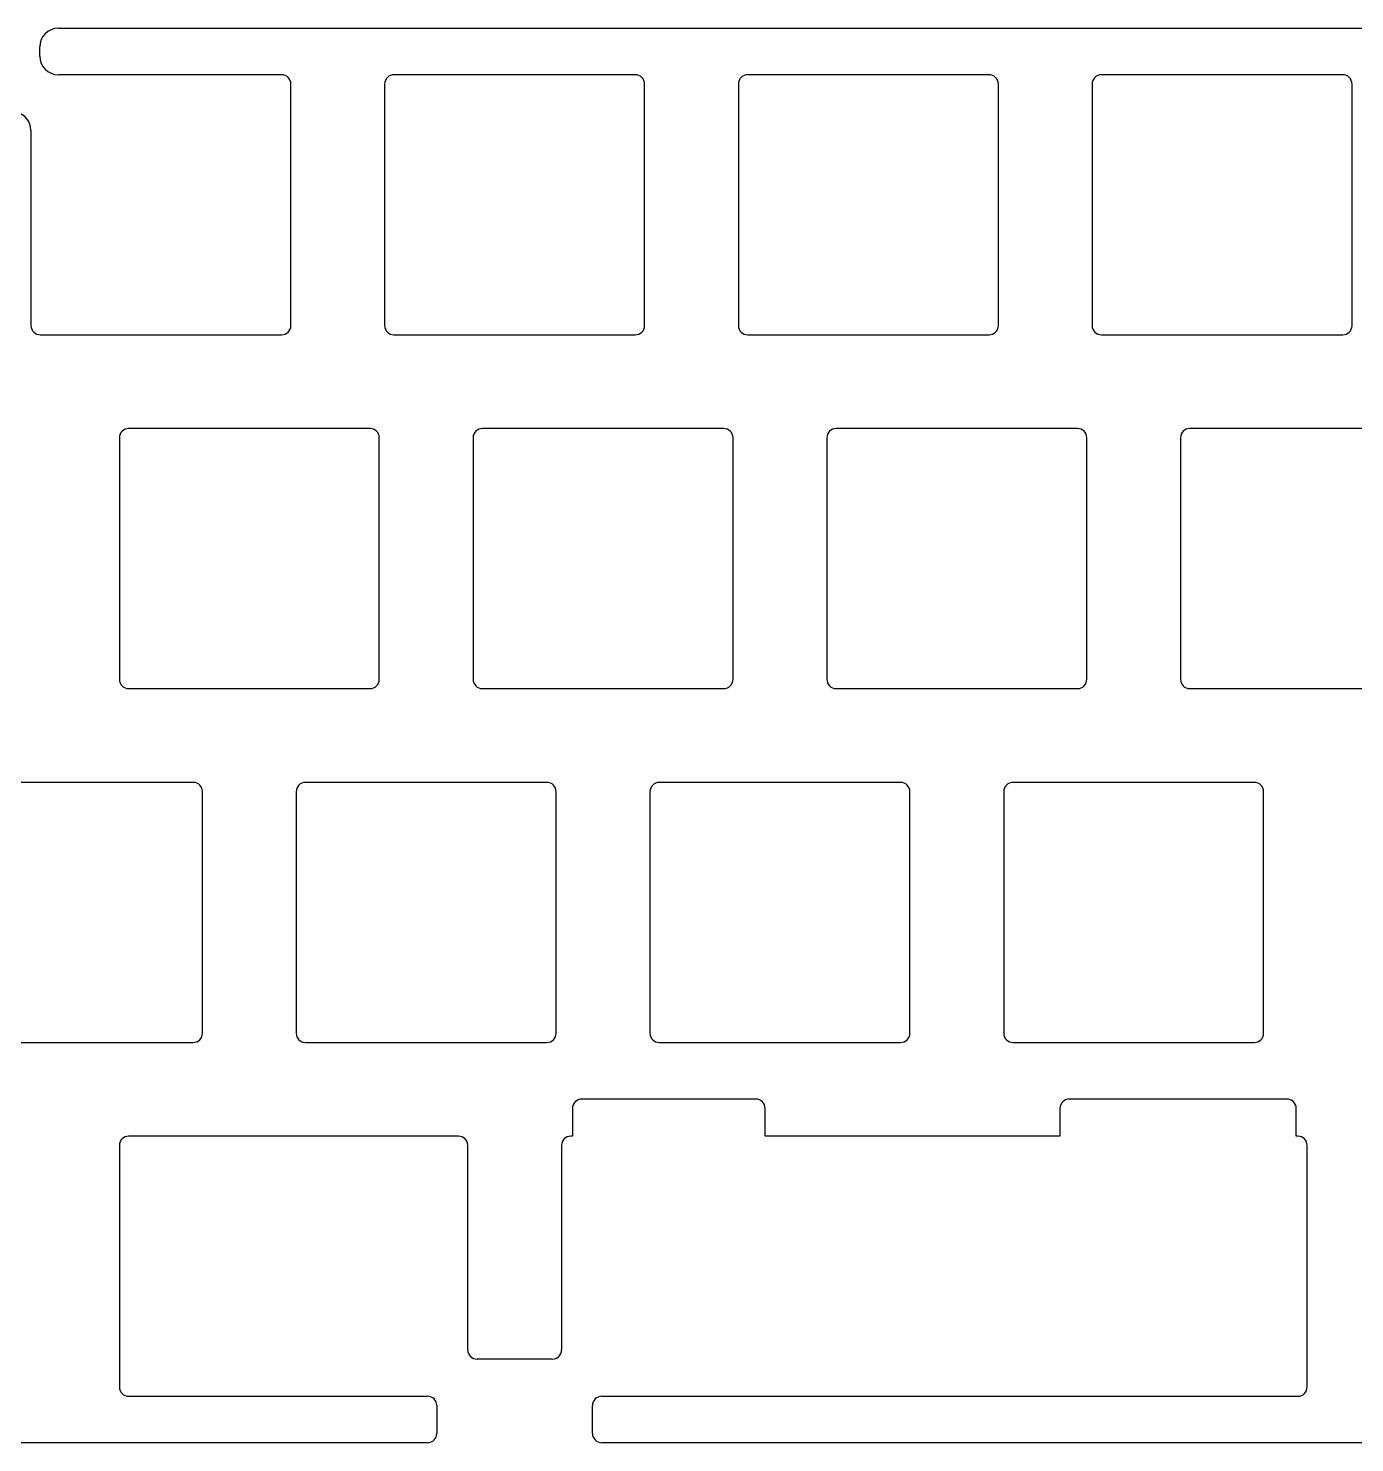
# Model space of a CAD drawing. Header units: millimetres. Extents: x -141 to 187, y -40 to 36.
# Drawn here: x -33.7 to 37.8, y -40 to 36.1 of the extents above; entities that cross this region are included whole.
import ezdxf

# ---------------------------------------------------------------- set-up
doc = ezdxf.new("R2010")
doc.units = ezdxf.units.MM
for name, color, linetype in [('Shape1004', 7, 'CONTINUOUS'), ('Shape1005', 7, 'CONTINUOUS'), ('Shape1006', 7, 'CONTINUOUS'), ('Shape1007', 7, 'CONTINUOUS'), ('Shape1008', 7, 'CONTINUOUS'), ('Shape1009', 7, 'CONTINUOUS'), ('Shape1010', 7, 'CONTINUOUS'), ('Shape1011', 7, 'CONTINUOUS'), ('Shape1012', 7, 'CONTINUOUS'), ('Shape1013', 7, 'CONTINUOUS'), ('Shape1014', 7, 'CONTINUOUS'), ('Shape1015', 7, 'CONTINUOUS'), ('Shape1016', 7, 'CONTINUOUS'), ('Shape1017', 7, 'CONTINUOUS'), ('Shape1018', 7, 'CONTINUOUS'), ('Shape1019', 7, 'CONTINUOUS'), ('Shape1020', 7, 'CONTINUOUS'), ('Shape1021', 7, 'CONTINUOUS'), ('Shape1022', 7, 'CONTINUOUS'), ('Shape1023', 7, 'CONTINUOUS'), ('Shape1024', 7, 'CONTINUOUS'), ('Shape1025', 7, 'CONTINUOUS'), ('Shape1026', 7, 'CONTINUOUS'), ('Shape1027', 7, 'CONTINUOUS'), ('Shape1028', 7, 'CONTINUOUS'), ('Shape1029', 7, 'CONTINUOUS'), ('Shape1030', 7, 'CONTINUOUS'), ('Shape1031', 7, 'CONTINUOUS'), ('Shape1032', 7, 'CONTINUOUS'), ('Shape1033', 7, 'CONTINUOUS'), ('Shape1034', 7, 'CONTINUOUS'), ('Shape1035', 7, 'CONTINUOUS'), ('Shape1036', 7, 'CONTINUOUS'), ('Shape1037', 7, 'CONTINUOUS'), ('Shape1038', 7, 'CONTINUOUS'), ('Shape1039', 7, 'CONTINUOUS'), ('Shape1040', 7, 'CONTINUOUS'), ('Shape1087', 7, 'CONTINUOUS'), ('Shape1088', 7, 'CONTINUOUS'), ('Shape1089', 7, 'CONTINUOUS'), ('Shape1090', 7, 'CONTINUOUS'), ('Shape1091', 7, 'CONTINUOUS'), ('Shape1092', 7, 'CONTINUOUS'), ('Shape1093', 7, 'CONTINUOUS'), ('Shape1094', 7, 'CONTINUOUS'), ('Shape1095', 7, 'CONTINUOUS'), ('Shape1096', 7, 'CONTINUOUS'), ('Shape1097', 7, 'CONTINUOUS'), ('Shape1098', 7, 'CONTINUOUS'), ('Shape664', 7, 'CONTINUOUS'), ('Shape665', 7, 'CONTINUOUS'), ('Shape666', 7, 'CONTINUOUS'), ('Shape667', 7, 'CONTINUOUS'), ('Shape668', 7, 'CONTINUOUS'), ('Shape669', 7, 'CONTINUOUS'), ('Shape670', 7, 'CONTINUOUS'), ('Shape671', 7, 'CONTINUOUS'), ('Shape672', 7, 'CONTINUOUS'), ('Shape673', 7, 'CONTINUOUS'), ('Shape674', 7, 'CONTINUOUS'), ('Shape675', 7, 'CONTINUOUS'), ('Shape676', 7, 'CONTINUOUS'), ('Shape677', 7, 'CONTINUOUS'), ('Shape678', 7, 'CONTINUOUS'), ('Shape679', 7, 'CONTINUOUS'), ('Shape680', 7, 'CONTINUOUS'), ('Shape681', 7, 'CONTINUOUS'), ('Shape682', 7, 'CONTINUOUS'), ('Shape683', 7, 'CONTINUOUS'), ('Shape684', 7, 'CONTINUOUS'), ('Shape685', 7, 'CONTINUOUS'), ('Shape686', 7, 'CONTINUOUS'), ('Shape687', 7, 'CONTINUOUS'), ('Shape688', 7, 'CONTINUOUS'), ('Shape689', 7, 'CONTINUOUS'), ('Shape690', 7, 'CONTINUOUS'), ('Shape691', 7, 'CONTINUOUS'), ('Shape692', 7, 'CONTINUOUS'), ('Shape728', 7, 'CONTINUOUS'), ('Shape732', 7, 'CONTINUOUS'), ('Shape733', 7, 'CONTINUOUS'), ('Shape734', 7, 'CONTINUOUS'), ('Shape735', 7, 'CONTINUOUS'), ('Shape736', 7, 'CONTINUOUS'), ('Shape737', 7, 'CONTINUOUS'), ('Shape738', 7, 'CONTINUOUS'), ('Shape739', 7, 'CONTINUOUS'), ('Shape740', 7, 'CONTINUOUS'), ('Shape741', 7, 'CONTINUOUS'), ('Shape742', 7, 'CONTINUOUS'), ('Shape743', 7, 'CONTINUOUS'), ('Shape744', 7, 'CONTINUOUS'), ('Shape745', 7, 'CONTINUOUS'), ('Shape746', 7, 'CONTINUOUS'), ('Shape747', 7, 'CONTINUOUS'), ('Shape748', 7, 'CONTINUOUS'), ('Shape749', 7, 'CONTINUOUS'), ('Shape750', 7, 'CONTINUOUS'), ('Shape751', 7, 'CONTINUOUS'), ('Shape752', 7, 'CONTINUOUS'), ('Shape753', 7, 'CONTINUOUS'), ('Shape754', 7, 'CONTINUOUS'), ('Shape755', 7, 'CONTINUOUS'), ('Shape756', 7, 'CONTINUOUS'), ('Shape757', 7, 'CONTINUOUS'), ('Shape758', 7, 'CONTINUOUS'), ('Shape759', 7, 'CONTINUOUS'), ('Shape808', 7, 'CONTINUOUS'), ('Shape809', 7, 'CONTINUOUS'), ('Shape810', 7, 'CONTINUOUS'), ('Shape811', 7, 'CONTINUOUS'), ('Shape812', 7, 'CONTINUOUS'), ('Shape813', 7, 'CONTINUOUS'), ('Shape814', 7, 'CONTINUOUS'), ('Shape815', 7, 'CONTINUOUS'), ('Shape816', 7, 'CONTINUOUS'), ('Shape817', 7, 'CONTINUOUS'), ('Shape818', 7, 'CONTINUOUS'), ('Shape819', 7, 'CONTINUOUS'), ('Shape820', 7, 'CONTINUOUS'), ('Shape821', 7, 'CONTINUOUS'), ('Shape822', 7, 'CONTINUOUS'), ('Shape823', 7, 'CONTINUOUS'), ('Shape824', 7, 'CONTINUOUS'), ('Shape825', 7, 'CONTINUOUS'), ('Shape826', 7, 'CONTINUOUS'), ('Shape827', 7, 'CONTINUOUS'), ('Shape828', 7, 'CONTINUOUS'), ('Shape829', 7, 'CONTINUOUS'), ('Shape830', 7, 'CONTINUOUS'), ('Shape831', 7, 'CONTINUOUS')]:
    doc.layers.add(name, color=color, linetype=linetype)

msp = doc.modelspace()

# ---------------------------------------------------------------- linework, layer by layer
at = {"layer": 'Shape1004'}
msp.add_line((80.6972, -40.027), (-2.79034, -40.027), dxfattribs=at)
at = {"layer": 'Shape1005'}
msp.add_arc((-2.79034, -39.527), 0.5, 180, -90, dxfattribs=at)
at = {"layer": 'Shape1006'}
msp.add_line((-3.29034, -39.527), (-3.29034, -38.027), dxfattribs=at)
at = {"layer": 'Shape1007'}
msp.add_arc((-2.79034, -38.027), 0.5, 90, 180, dxfattribs=at)
at = {"layer": 'Shape1008'}
msp.add_line((-2.79034, -37.527), (34.6983, -37.527), dxfattribs=at)
at = {"layer": 'Shape1009'}
msp.add_arc((34.6983, -37.027), 0.5, -90, 0, dxfattribs=at)
at = {"layer": 'Shape1010'}
msp.add_line((35.1983, -37.027), (35.1983, -24.027), dxfattribs=at)
at = {"layer": 'Shape1011'}
msp.add_arc((34.6983, -24.027), 0.5, 0, 90, dxfattribs=at)
at = {"layer": 'Shape1012'}
msp.add_line((34.6983, -23.527), (34.6113, -23.527), dxfattribs=at)
at = {"layer": 'Shape1013'}
msp.add_line((34.6113, -23.527), (34.6113, -22.027), dxfattribs=at)
at = {"layer": 'Shape1014'}
msp.add_arc((34.1113, -22.027), 0.5, 0, 90, dxfattribs=at)
at = {"layer": 'Shape1015'}
msp.add_line((34.1113, -21.527), (22.3883, -21.527), dxfattribs=at)
at = {"layer": 'Shape1016'}
msp.add_arc((22.3883, -22.027), 0.5, 90, 180, dxfattribs=at)
at = {"layer": 'Shape1017'}
msp.add_line((21.8883, -22.027), (21.8883, -23.527), dxfattribs=at)
at = {"layer": 'Shape1018'}
msp.add_line((21.8883, -23.527), (6.01229, -23.527), dxfattribs=at)
at = {"layer": 'Shape1019'}
msp.add_line((6.01229, -23.527), (6.01229, -22.027), dxfattribs=at)
at = {"layer": 'Shape1020'}
msp.add_arc((5.51229, -22.027), 0.5, 0, 90, dxfattribs=at)
at = {"layer": 'Shape1021'}
msp.add_line((5.51229, -21.527), (-3.86896, -21.527), dxfattribs=at)
at = {"layer": 'Shape1022'}
msp.add_arc((-3.86896, -22.027), 0.5, 90, 180, dxfattribs=at)
at = {"layer": 'Shape1023'}
msp.add_line((-4.36896, -22.027), (-4.36896, -23.527), dxfattribs=at)
at = {"layer": 'Shape1024'}
msp.add_line((-4.36896, -23.527), (-4.45596, -23.527), dxfattribs=at)
at = {"layer": 'Shape1025'}
msp.add_arc((-4.45596, -24.027), 0.5, 90, 180, dxfattribs=at)
at = {"layer": 'Shape1026'}
msp.add_line((-4.95596, -24.027), (-4.95596, -35.027), dxfattribs=at)
at = {"layer": 'Shape1027'}
msp.add_arc((-5.45596, -35.027), 0.5, -90, 0, dxfattribs=at)
at = {"layer": 'Shape1028'}
msp.add_line((-5.45596, -35.527), (-9.50596, -35.527), dxfattribs=at)
at = {"layer": 'Shape1029'}
msp.add_arc((-9.50596, -35.027), 0.5, 180, -90, dxfattribs=at)
at = {"layer": 'Shape1030'}
msp.add_line((-10.006, -35.027), (-10.006, -24.027), dxfattribs=at)
at = {"layer": 'Shape1031'}
msp.add_arc((-10.506, -24.027), 0.5, 0, 90, dxfattribs=at)
at = {"layer": 'Shape1032'}
msp.add_line((-10.506, -23.527), (-28.2685, -23.527), dxfattribs=at)
at = {"layer": 'Shape1033'}
msp.add_arc((-28.2685, -24.027), 0.5, 90, 180, dxfattribs=at)
at = {"layer": 'Shape1034'}
msp.add_line((-28.7685, -24.027), (-28.7685, -37.027), dxfattribs=at)
at = {"layer": 'Shape1035'}
msp.add_arc((-28.2685, -37.027), 0.5, 180, -90, dxfattribs=at)
at = {"layer": 'Shape1036'}
msp.add_line((-28.2685, -37.527), (-12.1716, -37.527), dxfattribs=at)
at = {"layer": 'Shape1037'}
msp.add_arc((-12.1716, -38.027), 0.5, 0, 90, dxfattribs=at)
at = {"layer": 'Shape1038'}
msp.add_line((-11.6716, -38.027), (-11.6716, -39.527), dxfattribs=at)
at = {"layer": 'Shape1039'}
msp.add_arc((-12.1716, -39.527), 0.5, -90, 0, dxfattribs=at)
at = {"layer": 'Shape1040'}
msp.add_line((-12.1716, -40.027), (-114.709, -40.027), dxfattribs=at)
at = {"layer": 'Shape1087'}
msp.add_arc((-34.531, 30.623), 1, 0, 90, dxfattribs=at)
at = {"layer": 'Shape1088'}
msp.add_line((-33.531, 30.623), (-33.531, 20.123), dxfattribs=at)
at = {"layer": 'Shape1089'}
msp.add_arc((-33.031, 20.123), 0.5, 180, -90, dxfattribs=at)
at = {"layer": 'Shape1090'}
msp.add_line((-33.031, 19.623), (-20.031, 19.623), dxfattribs=at)
at = {"layer": 'Shape1091'}
msp.add_arc((-20.031, 20.123), 0.5, -90, 0, dxfattribs=at)
at = {"layer": 'Shape1092'}
msp.add_line((-19.531, 20.123), (-19.531, 33.123), dxfattribs=at)
at = {"layer": 'Shape1093'}
msp.add_arc((-20.031, 33.123), 0.5, 0, 90, dxfattribs=at)
at = {"layer": 'Shape1094'}
msp.add_line((-20.031, 33.623), (-32.056, 33.623), dxfattribs=at)
at = {"layer": 'Shape1095'}
msp.add_arc((-32.056, 34.623), 1, 180, -90, dxfattribs=at)
at = {"layer": 'Shape1096'}
msp.add_line((-33.056, 34.623), (-33.056, 35.123), dxfattribs=at)
at = {"layer": 'Shape1097'}
msp.add_arc((-32.056, 35.123), 1, 90, 180, dxfattribs=at)
at = {"layer": 'Shape1098'}
msp.add_line((-32.056, 36.123), (77.1253, 36.123), dxfattribs=at)
at = {"layer": 'Shape664'}
msp.add_line((19.3565, -18.477), (32.3565, -18.477), dxfattribs=at)
at = {"layer": 'Shape665'}
msp.add_arc((32.3565, -17.977), 0.5, -90, 0, dxfattribs=at)
at = {"layer": 'Shape666'}
msp.add_line((32.8565, -17.977), (32.8565, -4.97705), dxfattribs=at)
at = {"layer": 'Shape667'}
msp.add_arc((32.3565, -4.97705), 0.5, 0, 90, dxfattribs=at)
at = {"layer": 'Shape668'}
msp.add_line((32.3565, -4.47705), (19.3565, -4.47705), dxfattribs=at)
at = {"layer": 'Shape669'}
msp.add_arc((19.3565, -4.97705), 0.5, 90, 180, dxfattribs=at)
at = {"layer": 'Shape670'}
msp.add_line((18.8565, -4.97705), (18.8565, -17.977), dxfattribs=at)
at = {"layer": 'Shape671'}
msp.add_arc((19.3565, -17.977), 0.5, 180, -90, dxfattribs=at)
at = {"layer": 'Shape672'}
msp.add_line((0.306538, -18.477), (13.3065, -18.477), dxfattribs=at)
at = {"layer": 'Shape673'}
msp.add_arc((13.3065, -17.977), 0.5, -90, 0, dxfattribs=at)
at = {"layer": 'Shape674'}
msp.add_line((13.8065, -17.977), (13.8065, -4.97705), dxfattribs=at)
at = {"layer": 'Shape675'}
msp.add_arc((13.3065, -4.97705), 0.5, 0, 90, dxfattribs=at)
at = {"layer": 'Shape676'}
msp.add_line((13.3065, -4.47705), (0.306538, -4.47705), dxfattribs=at)
at = {"layer": 'Shape677'}
msp.add_arc((0.306538, -4.97705), 0.5, 90, 180, dxfattribs=at)
at = {"layer": 'Shape678'}
msp.add_line((-0.193462, -4.97705), (-0.193462, -17.977), dxfattribs=at)
at = {"layer": 'Shape679'}
msp.add_arc((0.306538, -17.977), 0.5, 180, -90, dxfattribs=at)
at = {"layer": 'Shape680'}
msp.add_line((-18.7435, -18.477), (-5.74346, -18.477), dxfattribs=at)
at = {"layer": 'Shape681'}
msp.add_arc((-5.74346, -17.977), 0.5, -90, 0, dxfattribs=at)
at = {"layer": 'Shape682'}
msp.add_line((-5.24346, -17.977), (-5.24346, -4.97705), dxfattribs=at)
at = {"layer": 'Shape683'}
msp.add_arc((-5.74346, -4.97705), 0.5, 0, 90, dxfattribs=at)
at = {"layer": 'Shape684'}
msp.add_line((-5.74346, -4.47705), (-18.7435, -4.47705), dxfattribs=at)
at = {"layer": 'Shape685'}
msp.add_arc((-18.7435, -4.97705), 0.5, 90, 180, dxfattribs=at)
at = {"layer": 'Shape686'}
msp.add_line((-19.2435, -4.97705), (-19.2435, -17.977), dxfattribs=at)
at = {"layer": 'Shape687'}
msp.add_arc((-18.7435, -17.977), 0.5, 180, -90, dxfattribs=at)
at = {"layer": 'Shape688'}
msp.add_line((-37.7935, -18.477), (-24.7935, -18.477), dxfattribs=at)
at = {"layer": 'Shape689'}
msp.add_arc((-24.7935, -17.977), 0.5, -90, 0, dxfattribs=at)
at = {"layer": 'Shape690'}
msp.add_line((-24.2935, -17.977), (-24.2935, -4.97705), dxfattribs=at)
at = {"layer": 'Shape691'}
msp.add_arc((-24.7935, -4.97705), 0.5, 0, 90, dxfattribs=at)
at = {"layer": 'Shape692'}
msp.add_line((-24.7935, -4.47705), (-37.7935, -4.47705), dxfattribs=at)
at = {"layer": 'Shape728'}
msp.add_line((28.8815, 0.572953), (41.8815, 0.572953), dxfattribs=at)
at = {"layer": 'Shape732'}
msp.add_line((41.8815, 14.573), (28.8815, 14.573), dxfattribs=at)
at = {"layer": 'Shape733'}
msp.add_arc((28.8815, 14.073), 0.5, 90, 180, dxfattribs=at)
at = {"layer": 'Shape734'}
msp.add_line((28.3815, 14.073), (28.3815, 1.07295), dxfattribs=at)
at = {"layer": 'Shape735'}
msp.add_arc((28.8815, 1.07295), 0.5, 180, -90, dxfattribs=at)
at = {"layer": 'Shape736'}
msp.add_line((9.83154, 0.572953), (22.8315, 0.572953), dxfattribs=at)
at = {"layer": 'Shape737'}
msp.add_arc((22.8315, 1.07295), 0.5, -90, 0, dxfattribs=at)
at = {"layer": 'Shape738'}
msp.add_line((23.3315, 1.07295), (23.3315, 14.073), dxfattribs=at)
at = {"layer": 'Shape739'}
msp.add_arc((22.8315, 14.073), 0.5, 0, 90, dxfattribs=at)
at = {"layer": 'Shape740'}
msp.add_line((22.8315, 14.573), (9.83154, 14.573), dxfattribs=at)
at = {"layer": 'Shape741'}
msp.add_arc((9.83154, 14.073), 0.5, 90, 180, dxfattribs=at)
at = {"layer": 'Shape742'}
msp.add_line((9.33154, 14.073), (9.33154, 1.07295), dxfattribs=at)
at = {"layer": 'Shape743'}
msp.add_arc((9.83154, 1.07295), 0.5, 180, -90, dxfattribs=at)
at = {"layer": 'Shape744'}
msp.add_line((-9.21846, 0.572953), (3.78154, 0.572953), dxfattribs=at)
at = {"layer": 'Shape745'}
msp.add_arc((3.78154, 1.07295), 0.5, -90, 0, dxfattribs=at)
at = {"layer": 'Shape746'}
msp.add_line((4.28154, 1.07295), (4.28154, 14.073), dxfattribs=at)
at = {"layer": 'Shape747'}
msp.add_arc((3.78154, 14.073), 0.5, 0, 90, dxfattribs=at)
at = {"layer": 'Shape748'}
msp.add_line((3.78154, 14.573), (-9.21846, 14.573), dxfattribs=at)
at = {"layer": 'Shape749'}
msp.add_arc((-9.21846, 14.073), 0.5, 90, 180, dxfattribs=at)
at = {"layer": 'Shape750'}
msp.add_line((-9.71846, 14.073), (-9.71846, 1.07295), dxfattribs=at)
at = {"layer": 'Shape751'}
msp.add_arc((-9.21846, 1.07295), 0.5, 180, -90, dxfattribs=at)
at = {"layer": 'Shape752'}
msp.add_line((-28.2685, 0.572953), (-15.2685, 0.572953), dxfattribs=at)
at = {"layer": 'Shape753'}
msp.add_arc((-15.2685, 1.07295), 0.5, -90, 0, dxfattribs=at)
at = {"layer": 'Shape754'}
msp.add_line((-14.7685, 1.07295), (-14.7685, 14.073), dxfattribs=at)
at = {"layer": 'Shape755'}
msp.add_arc((-15.2685, 14.073), 0.5, 0, 90, dxfattribs=at)
at = {"layer": 'Shape756'}
msp.add_line((-15.2685, 14.573), (-28.2685, 14.573), dxfattribs=at)
at = {"layer": 'Shape757'}
msp.add_arc((-28.2685, 14.073), 0.5, 90, 180, dxfattribs=at)
at = {"layer": 'Shape758'}
msp.add_line((-28.7685, 14.073), (-28.7685, 1.07295), dxfattribs=at)
at = {"layer": 'Shape759'}
msp.add_arc((-28.2685, 1.07295), 0.5, 180, -90, dxfattribs=at)
at = {"layer": 'Shape808'}
msp.add_line((24.119, 19.623), (37.119, 19.623), dxfattribs=at)
at = {"layer": 'Shape809'}
msp.add_arc((37.119, 20.123), 0.5, -90, 0, dxfattribs=at)
at = {"layer": 'Shape810'}
msp.add_line((37.619, 20.123), (37.619, 33.123), dxfattribs=at)
at = {"layer": 'Shape811'}
msp.add_arc((37.119, 33.123), 0.5, 0, 90, dxfattribs=at)
at = {"layer": 'Shape812'}
msp.add_line((37.119, 33.623), (24.119, 33.623), dxfattribs=at)
at = {"layer": 'Shape813'}
msp.add_arc((24.119, 33.123), 0.5, 90, 180, dxfattribs=at)
at = {"layer": 'Shape814'}
msp.add_line((23.619, 33.123), (23.619, 20.123), dxfattribs=at)
at = {"layer": 'Shape815'}
msp.add_arc((24.119, 20.123), 0.5, 180, -90, dxfattribs=at)
at = {"layer": 'Shape816'}
msp.add_line((5.06904, 19.623), (18.069, 19.623), dxfattribs=at)
at = {"layer": 'Shape817'}
msp.add_arc((18.069, 20.123), 0.5, -90, 0, dxfattribs=at)
at = {"layer": 'Shape818'}
msp.add_line((18.569, 20.123), (18.569, 33.123), dxfattribs=at)
at = {"layer": 'Shape819'}
msp.add_arc((18.069, 33.123), 0.5, 0, 90, dxfattribs=at)
at = {"layer": 'Shape820'}
msp.add_line((18.069, 33.623), (5.06904, 33.623), dxfattribs=at)
at = {"layer": 'Shape821'}
msp.add_arc((5.06904, 33.123), 0.5, 90, 180, dxfattribs=at)
at = {"layer": 'Shape822'}
msp.add_line((4.56904, 33.123), (4.56904, 20.123), dxfattribs=at)
at = {"layer": 'Shape823'}
msp.add_arc((5.06904, 20.123), 0.5, 180, -90, dxfattribs=at)
at = {"layer": 'Shape824'}
msp.add_line((-13.981, 19.623), (-0.980962, 19.623), dxfattribs=at)
at = {"layer": 'Shape825'}
msp.add_arc((-0.980962, 20.123), 0.5, -90, 0, dxfattribs=at)
at = {"layer": 'Shape826'}
msp.add_line((-0.480962, 20.123), (-0.480962, 33.123), dxfattribs=at)
at = {"layer": 'Shape827'}
msp.add_arc((-0.980962, 33.123), 0.5, 0, 90, dxfattribs=at)
at = {"layer": 'Shape828'}
msp.add_line((-0.980962, 33.623), (-13.981, 33.623), dxfattribs=at)
at = {"layer": 'Shape829'}
msp.add_arc((-13.981, 33.123), 0.5, 90, 180, dxfattribs=at)
at = {"layer": 'Shape830'}
msp.add_line((-14.481, 33.123), (-14.481, 20.123), dxfattribs=at)
at = {"layer": 'Shape831'}
msp.add_arc((-13.981, 20.123), 0.5, 180, -90, dxfattribs=at)

doc.saveas('drawing.dxf')
